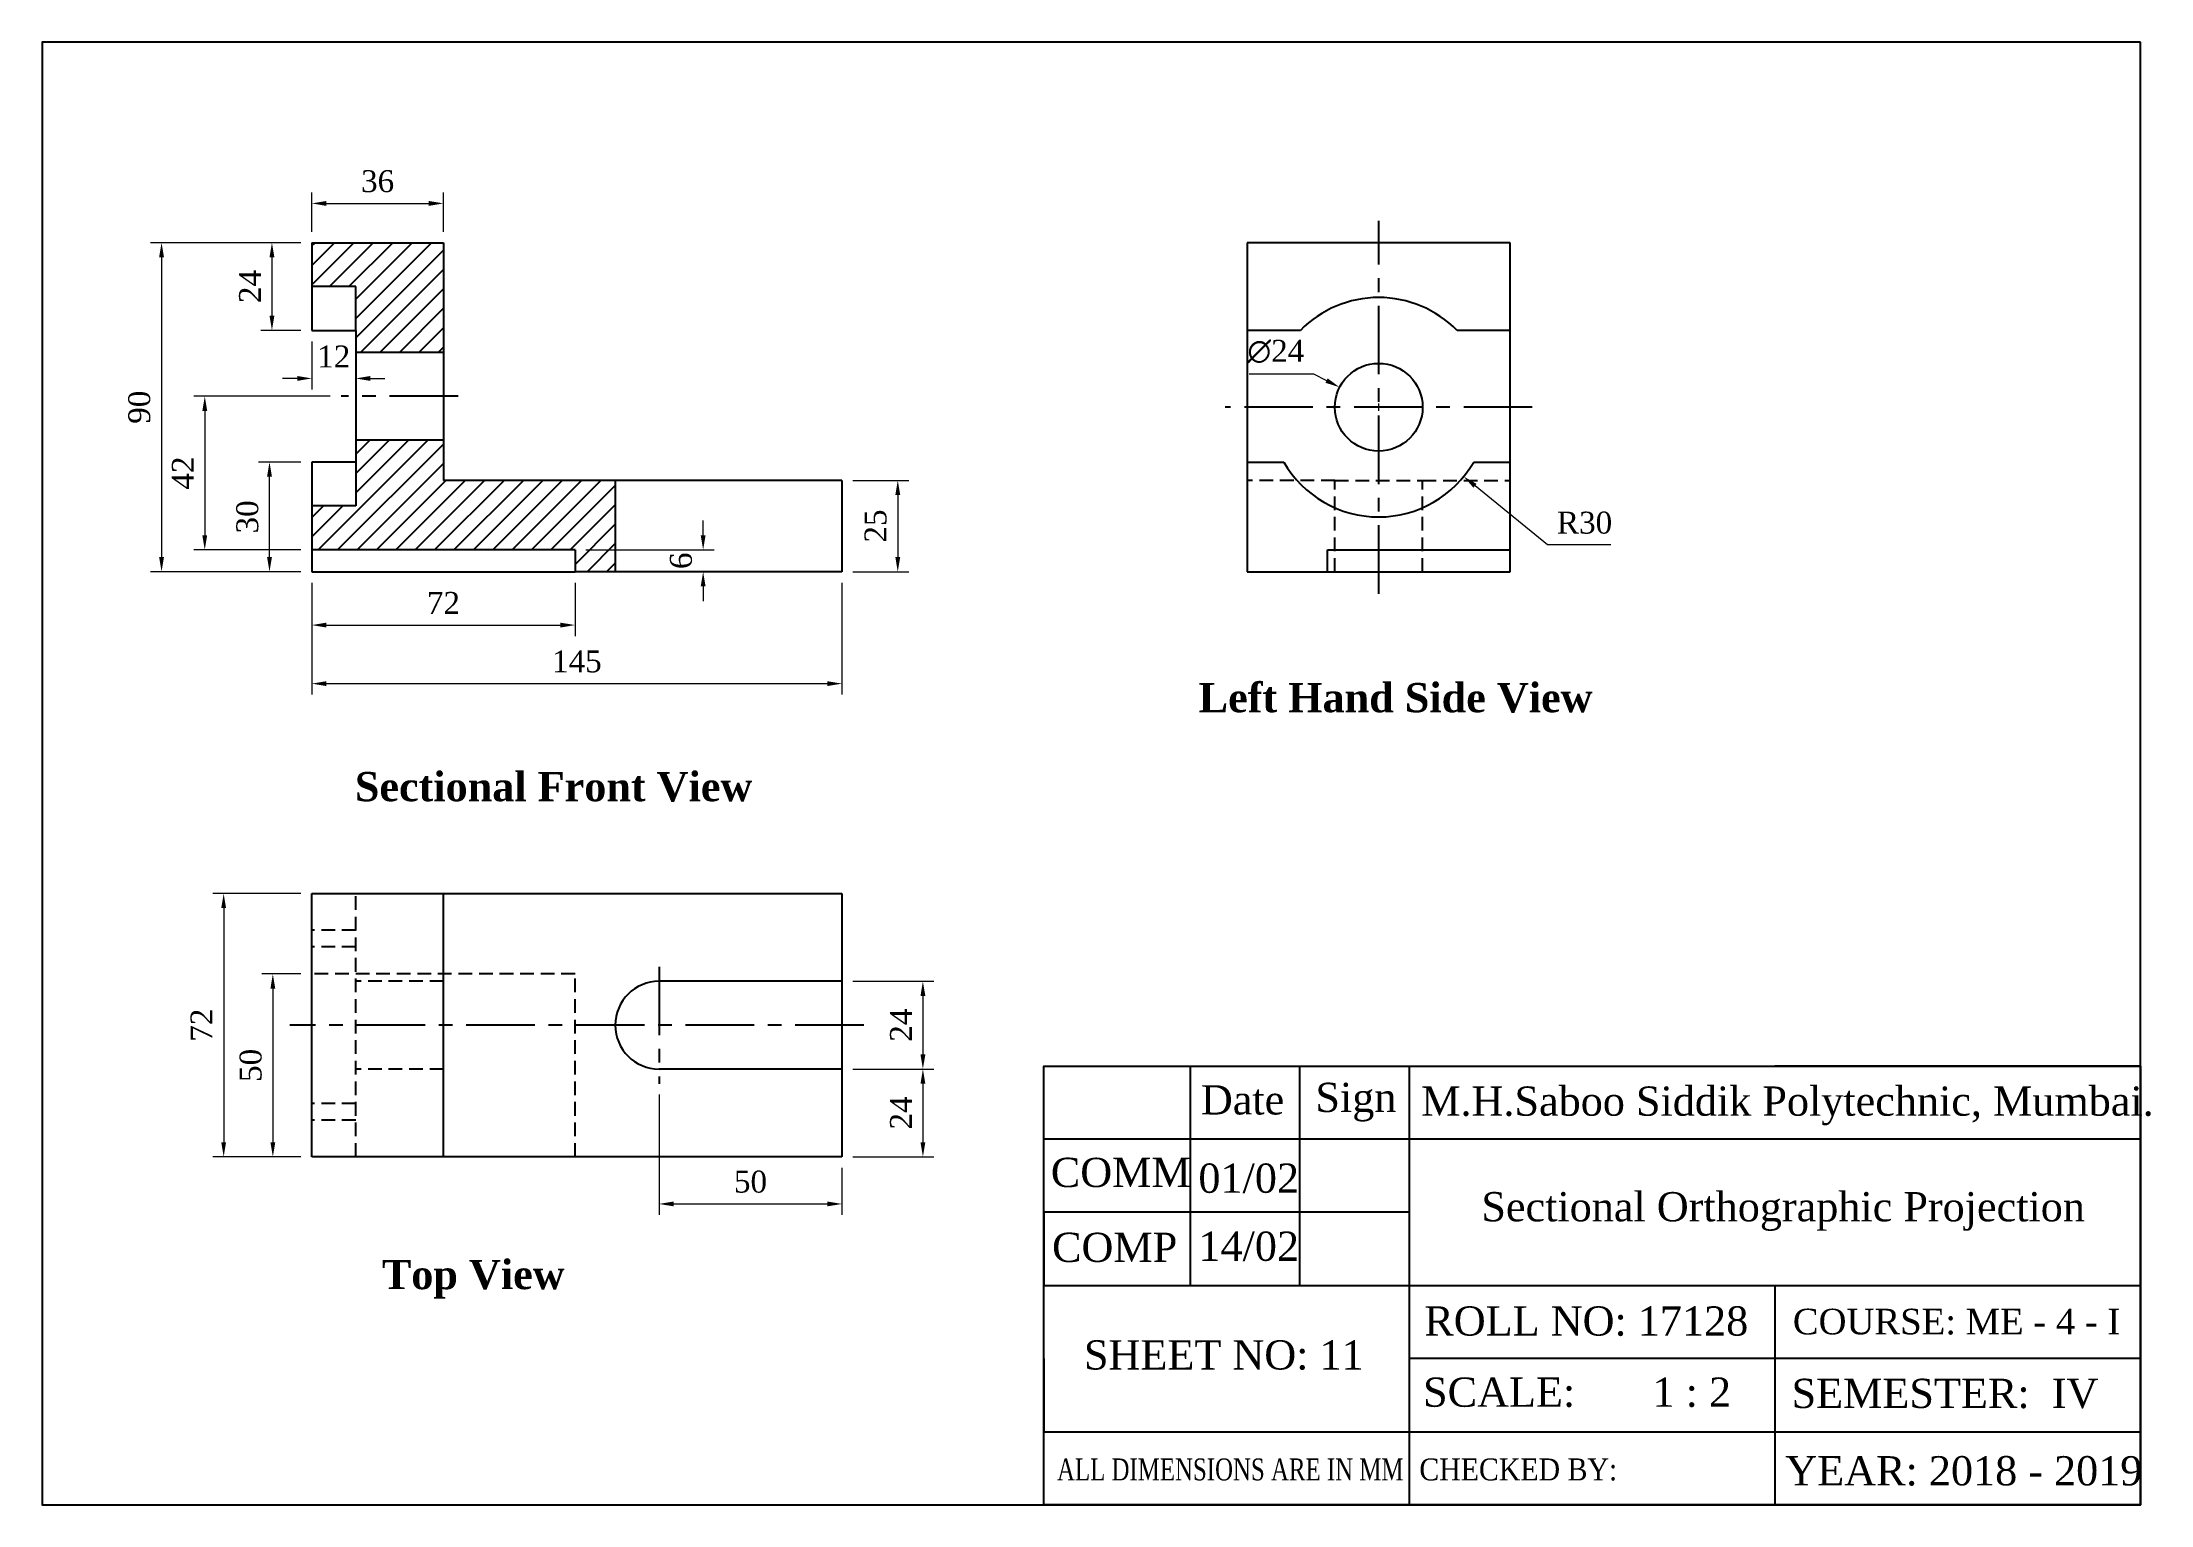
# Model space of a CAD drawing. Header units: inches. Extents: x -41 to 536, y -328 to 72.
import ezdxf

# ---------------------------------------------------------------- set-up
doc = ezdxf.new("R2010")
doc.units = ezdxf.units.IN
doc.header["$LTSCALE"] = 15
doc.header["$MEASUREMENT"] = 0
doc.linetypes.add('CENTER', pattern=[2, 1.25, -0.25, 0.25, -0.25])
doc.linetypes.add('HIDDEN', pattern=[0.375, 0.25, -0.125])
doc.styles.add('01', font='times.ttf', dxfattribs={"height": 6})
doc.styles.add('02', font='timesbd.ttf', dxfattribs={"height": 8})
doc.styles.add('Saad Sheet', font='times.ttf')
doc.dimstyles.get("Standard").update_dxf_attribs({"dimtxt": 6, "dimasz": 4, "dimexe": 3, "dimexo": 3, "dimgap": 3, "dimtad": 1, "dimtoh": 1, "dimdec": 0, "dimzin": 0, "dimdsep": 46, "dimtxsty": '01', "dimcen": 1, "dimadec": 0, "dimazin": 0, "dimtfac": 1, "dimtdec": 0, "dimtofl": 0, "dimtmove": 0, "dimatfit": 3, "dimfxl": 1, "dimtolj": 1, "dimtzin": 0, "dimlwd": 15, "dimlwe": 20, "dimarcsym": 0})

# ---------------------------------------------------------------- blocks, each defined once
blk = doc.blocks.new('*D5')
at = {"color": 0, "lineweight": 20, "transparency": 16777216}
for p, q in [((32.5, -75.5), (32.5, -106.09)), ((177.5, -75.5), (177.5, -106.09))]:
    blk.add_line(p, q, dxfattribs=at)
at = {"color": 0, "lineweight": 15, "transparency": 16777216}
blk.add_line((36.5, -103.09), (173.5, -103.09), dxfattribs=at)
at = {"color": 0, "transparency": 16777216}
for points in [[(36.5, -102.43), (36.5, -103.76), (32.5, -103.09)], [(173.5, -102.43), (173.5, -103.76), (177.5, -103.09)]]:
    blk.add_solid(points, dxfattribs=at)
at = {"layer": 'Defpoints', "color": 0, "transparency": 16777216}
for p in [(32.5, -72.5), (177.5, -72.5), (177.5, -103.09)]:
    blk.add_point(p, dxfattribs=at)
at = {"color": 0, "transparency": 16777216, "insert": (105, -97.04), "char_height": 6, "attachment_point": 5, "style": '01'}
blk.add_mtext('\\A1;145', dxfattribs=at)
blk = doc.blocks.new('*D6')
at = {"color": 0, "lineweight": 20, "transparency": 16777216}
for p, q in [((32.5, -75.5), (32.5, -90.08)), ((104.5, -75.5), (104.5, -90.08))]:
    blk.add_line(p, q, dxfattribs=at)
at = {"color": 0, "lineweight": 15, "transparency": 16777216}
blk.add_line((36.5, -87.08), (100.5, -87.08), dxfattribs=at)
at = {"color": 0, "transparency": 16777216}
for points in [[(36.5, -86.42), (36.5, -87.75), (32.5, -87.08)], [(100.5, -86.42), (100.5, -87.75), (104.5, -87.08)]]:
    blk.add_solid(points, dxfattribs=at)
at = {"layer": 'Defpoints', "color": 0, "transparency": 16777216}
for p in [(32.5, -72.5), (104.5, -72.5), (104.5, -87.08)]:
    blk.add_point(p, dxfattribs=at)
at = {"color": 0, "transparency": 16777216, "insert": (68.5, -81.02), "char_height": 6, "attachment_point": 5, "style": '01'}
blk.add_mtext('\\A1;72', dxfattribs=at)
blk = doc.blocks.new('*D7')
at = {"color": 0, "lineweight": 20, "transparency": 16777216}
for p, q in [((32.5, 20.5), (32.5, 31.23)), ((68.5, 20.5), (68.5, 31.23))]:
    blk.add_line(p, q, dxfattribs=at)
at = {"color": 0, "lineweight": 15, "transparency": 16777216}
blk.add_line((36.5, 28.23), (64.5, 28.23), dxfattribs=at)
at = {"color": 0, "transparency": 16777216}
for points in [[(36.5, 28.9), (36.5, 27.56), (32.5, 28.23)], [(64.5, 28.9), (64.5, 27.56), (68.5, 28.23)]]:
    blk.add_solid(points, dxfattribs=at)
at = {"layer": 'Defpoints', "color": 0, "transparency": 16777216}
for p in [(68.5, 28.23), (32.5, 17.5), (68.5, 17.5)]:
    blk.add_point(p, dxfattribs=at)
at = {"color": 0, "transparency": 16777216, "insert": (50.5, 34.28), "char_height": 6, "attachment_point": 5, "style": '01'}
blk.add_mtext('\\A1;36', dxfattribs=at)
blk = doc.blocks.new('*D8')
at = {"color": 0, "lineweight": 20, "transparency": 16777216}
for p, q in [((29.5, 17.5), (18.59, 17.5)), ((29.5, -6.5), (18.59, -6.5))]:
    blk.add_line(p, q, dxfattribs=at)
at = {"color": 0, "lineweight": 15, "transparency": 16777216}
blk.add_line((21.59, 13.5), (21.59, -2.5), dxfattribs=at)
at = {"color": 0, "transparency": 16777216}
for points in [[(20.93, 13.5), (22.26, 13.5), (21.59, 17.5)], [(20.93, -2.5), (22.26, -2.5), (21.59, -6.5)]]:
    blk.add_solid(points, dxfattribs=at)
at = {"layer": 'Defpoints', "color": 0, "transparency": 16777216}
for p in [(32.5, 17.5), (21.59, -6.5), (32.5, -6.5)]:
    blk.add_point(p, dxfattribs=at)
at = {"color": 0, "transparency": 16777216, "insert": (15.59, 5.5), "char_height": 6, "attachment_point": 5, "rotation": 90, "style": '01'}
blk.add_mtext('\\A1;24', dxfattribs=at)
blk = doc.blocks.new('*D9')
at = {"color": 0, "lineweight": 20, "transparency": 16777216}
for p, q in [((29.5, -42.5), (17.93, -42.5)), ((29.5, -72.5), (17.93, -72.5))]:
    blk.add_line(p, q, dxfattribs=at)
at = {"color": 0, "lineweight": 15, "transparency": 16777216}
blk.add_line((20.93, -68.5), (20.93, -46.5), dxfattribs=at)
at = {"color": 0, "transparency": 16777216}
for points in [[(20.26, -46.5), (21.59, -46.5), (20.93, -42.5)], [(20.26, -68.5), (21.59, -68.5), (20.93, -72.5)]]:
    blk.add_solid(points, dxfattribs=at)
at = {"layer": 'Defpoints', "color": 0, "transparency": 16777216}
for p in [(20.93, -42.5), (32.5, -42.5), (32.5, -72.5)]:
    blk.add_point(p, dxfattribs=at)
at = {"color": 0, "transparency": 16777216, "insert": (14.88, -57.5), "char_height": 6, "attachment_point": 5, "rotation": 90, "style": '01'}
blk.add_mtext('\\A1;30', dxfattribs=at)
blk = doc.blocks.new('*D10')
at = {"color": 0, "lineweight": 20, "transparency": 16777216}
for p, q in [((29.5, 17.5), (-11.6, 17.5)), ((29.5, -72.5), (-11.6, -72.5))]:
    blk.add_line(p, q, dxfattribs=at)
at = {"color": 0, "lineweight": 15, "transparency": 16777216}
blk.add_line((-8.6, 13.5), (-8.6, -68.5), dxfattribs=at)
at = {"color": 0, "transparency": 16777216}
for points in [[(-9.27, 13.5), (-7.94, 13.5), (-8.6, 17.5)], [(-9.27, -68.5), (-7.94, -68.5), (-8.6, -72.5)]]:
    blk.add_solid(points, dxfattribs=at)
at = {"layer": 'Defpoints', "color": 0, "transparency": 16777216}
for p in [(32.5, 17.5), (-8.6, -72.5), (32.5, -72.5)]:
    blk.add_point(p, dxfattribs=at)
at = {"color": 0, "transparency": 16777216, "insert": (-14.67, -27.5), "char_height": 6, "attachment_point": 5, "rotation": 90, "style": '01'}
blk.add_mtext('\\A1;90', dxfattribs=at)
blk = doc.blocks.new('*D11')
at = {"color": 0, "lineweight": 20, "transparency": 16777216}
for p, q in [((180.5, -47.5), (195.78, -47.5)), ((180.5, -72.5), (195.78, -72.5))]:
    blk.add_line(p, q, dxfattribs=at)
at = {"color": 0, "lineweight": 15, "transparency": 16777216}
blk.add_line((192.78, -51.5), (192.78, -68.5), dxfattribs=at)
at = {"color": 0, "transparency": 16777216}
for points in [[(192.12, -51.5), (193.45, -51.5), (192.78, -47.5)], [(192.12, -68.5), (193.45, -68.5), (192.78, -72.5)]]:
    blk.add_solid(points, dxfattribs=at)
at = {"layer": 'Defpoints', "color": 0, "transparency": 16777216}
for p in [(177.5, -47.5), (177.5, -72.5), (192.78, -72.5)]:
    blk.add_point(p, dxfattribs=at)
at = {"color": 0, "transparency": 16777216, "insert": (186.73, -60), "char_height": 6, "attachment_point": 5, "rotation": 90, "style": '01'}
blk.add_mtext('\\A1;25', dxfattribs=at)
blk = doc.blocks.new('*D12')
at = {"color": 0, "lineweight": 15, "transparency": 16777216}
for p, q in [((139.55, -62.5), (139.55, -58.5)), ((139.55, -76.5), (139.55, -80.5))]:
    blk.add_line(p, q, dxfattribs=at)
at = {"color": 0, "lineweight": 20, "transparency": 16777216}
for p, q in [((107.5, -66.5), (142.55, -66.5)), ((107.5, -72.5), (142.55, -72.5))]:
    blk.add_line(p, q, dxfattribs=at)
at = {"color": 0, "transparency": 16777216}
for points in [[(138.88, -62.5), (140.21, -62.5), (139.55, -66.5)], [(138.88, -76.5), (140.21, -76.5), (139.55, -72.5)]]:
    blk.add_solid(points, dxfattribs=at)
at = {"layer": 'Defpoints', "color": 0, "transparency": 16777216}
for p in [(104.5, -66.5), (104.5, -72.5), (139.55, -72.5)]:
    blk.add_point(p, dxfattribs=at)
at = {"color": 0, "transparency": 16777216, "insert": (133.5, -69.5), "char_height": 6, "attachment_point": 5, "rotation": 90, "style": '01'}
blk.add_mtext('\\A1;6', dxfattribs=at)
blk = doc.blocks.new('*D13')
at = {"color": 0, "lineweight": 20, "transparency": 16777216}
for p, q in [((32.5, -9.5), (32.5, -22.63)), ((44.5, -9.5), (44.5, -22.63))]:
    blk.add_line(p, q, dxfattribs=at)
at = {"color": 0, "lineweight": 15, "transparency": 16777216}
for p, q in [((28.5, -19.63), (24.5, -19.63)), ((48.5, -19.63), (52.5, -19.63))]:
    blk.add_line(p, q, dxfattribs=at)
at = {"color": 0, "transparency": 16777216}
for points in [[(28.5, -18.96), (28.5, -20.3), (32.5, -19.63)], [(48.5, -18.96), (48.5, -20.3), (44.5, -19.63)]]:
    blk.add_solid(points, dxfattribs=at)
at = {"layer": 'Defpoints', "color": 0, "transparency": 16777216}
for p in [(32.5, -6.5), (44.5, -6.5), (44.5, -19.63)]:
    blk.add_point(p, dxfattribs=at)
at = {"color": 0, "transparency": 16777216, "insert": (38.5, -13.63), "char_height": 6, "attachment_point": 5, "style": '01'}
blk.add_mtext('\\A1;12', dxfattribs=at)
blk = doc.blocks.new('*D14')
at = {"color": 0, "lineweight": 20, "transparency": 16777216}
for p, q in [((127.5, -215.5), (127.5, -248.39)), ((177.5, -235.5), (177.5, -248.39))]:
    blk.add_line(p, q, dxfattribs=at)
at = {"color": 0, "lineweight": 15, "transparency": 16777216}
blk.add_line((131.5, -245.39), (173.5, -245.39), dxfattribs=at)
at = {"color": 0, "transparency": 16777216}
for points in [[(131.5, -244.72), (131.5, -246.05), (127.5, -245.39)], [(173.5, -244.72), (173.5, -246.05), (177.5, -245.39)]]:
    blk.add_solid(points, dxfattribs=at)
at = {"layer": 'Defpoints', "color": 0, "transparency": 16777216}
for p in [(127.5, -212.5), (177.5, -232.5), (177.5, -245.39)]:
    blk.add_point(p, dxfattribs=at)
at = {"color": 0, "transparency": 16777216, "insert": (152.5, -239.33), "char_height": 6, "attachment_point": 5, "style": '01'}
blk.add_mtext('\\A1;50', dxfattribs=at)
blk = doc.blocks.new('*D15')
at = {"color": 0, "lineweight": 20, "transparency": 16777216}
for p, q in [((180.5, -184.5), (202.66, -184.5)), ((180.5, -208.5), (202.66, -208.5))]:
    blk.add_line(p, q, dxfattribs=at)
at = {"color": 0, "lineweight": 15, "transparency": 16777216}
blk.add_line((199.66, -188.5), (199.66, -204.5), dxfattribs=at)
at = {"color": 0, "transparency": 16777216}
for points in [[(199, -188.5), (200.33, -188.5), (199.66, -184.5)], [(199, -204.5), (200.33, -204.5), (199.66, -208.5)]]:
    blk.add_solid(points, dxfattribs=at)
at = {"layer": 'Defpoints', "color": 0, "transparency": 16777216}
for p in [(177.5, -184.5), (177.5, -208.5), (199.66, -208.5)]:
    blk.add_point(p, dxfattribs=at)
at = {"color": 0, "transparency": 16777216, "insert": (193.66, -196.5), "char_height": 6, "attachment_point": 5, "rotation": 90, "style": '01'}
blk.add_mtext('\\A1;24', dxfattribs=at)
blk = doc.blocks.new('*D16')
at = {"color": 0, "lineweight": 20, "transparency": 16777216}
for p, q in [((180.5, -208.5), (202.66, -208.5)), ((180.5, -232.5), (202.66, -232.5))]:
    blk.add_line(p, q, dxfattribs=at)
at = {"color": 0, "lineweight": 15, "transparency": 16777216}
blk.add_line((199.66, -212.5), (199.66, -228.5), dxfattribs=at)
at = {"color": 0, "transparency": 16777216}
for points in [[(199, -212.5), (200.33, -212.5), (199.66, -208.5)], [(199, -228.5), (200.33, -228.5), (199.66, -232.5)]]:
    blk.add_solid(points, dxfattribs=at)
at = {"layer": 'Defpoints', "color": 0, "transparency": 16777216}
for p in [(177.5, -208.5), (177.5, -232.5), (199.66, -232.5)]:
    blk.add_point(p, dxfattribs=at)
at = {"color": 0, "transparency": 16777216, "insert": (193.66, -220.5), "char_height": 6, "attachment_point": 5, "rotation": 90, "style": '01'}
blk.add_mtext('\\A1;24', dxfattribs=at)
blk = doc.blocks.new('*D17')
at = {"color": 0, "lineweight": 20, "transparency": 16777216}
for p, q in [((37.5, -24.5), (0.22, -24.5)), ((29.5, -66.5), (0.22, -66.5))]:
    blk.add_line(p, q, dxfattribs=at)
at = {"color": 0, "lineweight": 15, "transparency": 16777216}
blk.add_line((3.22, -28.5), (3.22, -62.5), dxfattribs=at)
at = {"color": 0, "transparency": 16777216}
for points in [[(2.55, -28.5), (3.88, -28.5), (3.22, -24.5)], [(2.55, -62.5), (3.88, -62.5), (3.22, -66.5)]]:
    blk.add_solid(points, dxfattribs=at)
at = {"layer": 'Defpoints', "color": 0, "transparency": 16777216}
for p in [(40.5, -24.5), (3.22, -66.5), (32.5, -66.5)]:
    blk.add_point(p, dxfattribs=at)
at = {"color": 0, "transparency": 16777216, "insert": (-2.78, -45.5), "char_height": 6, "attachment_point": 5, "rotation": 90, "style": '01'}
blk.add_mtext('\\A1;42', dxfattribs=at)
blk = doc.blocks.new('*D18')
at = {"color": 0, "lineweight": 20, "transparency": 16777216}
for p, q in [((29.5, -160.5), (5.39, -160.5)), ((29.5, -232.5), (5.39, -232.5))]:
    blk.add_line(p, q, dxfattribs=at)
at = {"color": 0, "lineweight": 15, "transparency": 16777216}
blk.add_line((8.39, -164.5), (8.39, -228.5), dxfattribs=at)
at = {"color": 0, "transparency": 16777216}
for points in [[(7.72, -164.5), (9.05, -164.5), (8.39, -160.5)], [(7.72, -228.5), (9.05, -228.5), (8.39, -232.5)]]:
    blk.add_solid(points, dxfattribs=at)
at = {"layer": 'Defpoints', "color": 0, "transparency": 16777216}
for p in [(32.5, -160.5), (8.39, -232.5), (32.5, -232.5)]:
    blk.add_point(p, dxfattribs=at)
at = {"color": 0, "transparency": 16777216, "insert": (2.33, -196.5), "char_height": 6, "attachment_point": 5, "rotation": 90, "style": '01'}
blk.add_mtext('\\A1;72', dxfattribs=at)
blk = doc.blocks.new('*D19')
at = {"color": 0, "lineweight": 20, "transparency": 16777216}
for p, q in [((29.5, -182.5), (18.84, -182.5)), ((29.5, -232.5), (18.84, -232.5))]:
    blk.add_line(p, q, dxfattribs=at)
at = {"color": 0, "lineweight": 15, "transparency": 16777216}
blk.add_line((21.84, -186.5), (21.84, -228.5), dxfattribs=at)
at = {"color": 0, "transparency": 16777216}
for points in [[(21.18, -186.5), (22.51, -186.5), (21.84, -182.5)], [(21.18, -228.5), (22.51, -228.5), (21.84, -232.5)]]:
    blk.add_solid(points, dxfattribs=at)
at = {"layer": 'Defpoints', "color": 0, "transparency": 16777216}
for p in [(32.5, -182.5), (21.84, -232.5), (32.5, -232.5)]:
    blk.add_point(p, dxfattribs=at)
at = {"color": 0, "transparency": 16777216, "insert": (15.79, -207.5), "char_height": 6, "attachment_point": 5, "rotation": 90, "style": '01'}
blk.add_mtext('\\A1;50', dxfattribs=at)
blk = doc.blocks.new('*D20')
at = {"color": 0, "lineweight": 20, "transparency": 16777216}
for p, q in [((323.34, -27.5), (325.34, -27.5)), ((324.34, -28.5), (324.34, -26.5))]:
    blk.add_line(p, q, dxfattribs=at)
at = {"color": 0, "lineweight": 15, "transparency": 16777216}
for p, q in [((370.51, -65.16), (350.69, -48.99)), ((387.82, -65.16), (370.51, -65.16))]:
    blk.add_line(p, q, dxfattribs=at)
at = {"color": 0, "transparency": 16777216}
blk.add_solid([(351.11, -48.47), (350.26, -49.51), (347.59, -46.46)], dxfattribs=at)
at = {"layer": 'Defpoints', "color": 0, "transparency": 16777216}
for p in [(324.34, -27.5), (347.59, -46.46)]:
    blk.add_point(p, dxfattribs=at)
at = {"color": 0, "transparency": 16777216, "insert": (380.66, -59.11), "char_height": 6, "attachment_point": 5, "style": '01'}
blk.add_mtext('\\A1;R30', dxfattribs=at)
blk = doc.blocks.new('*D21')
at = {"color": 0, "lineweight": 15, "transparency": 16777216}
for p, q in [((288.89, -18.4), (306.53, -18.4)), ((306.53, -18.4), (310.09, -20.22))]:
    blk.add_line(p, q, dxfattribs=at)
at = {"color": 0, "lineweight": 20, "transparency": 16777216}
for p, q in [((323.34, -27.5), (325.34, -27.5)), ((324.34, -28.5), (324.34, -26.5))]:
    blk.add_line(p, q, dxfattribs=at)
at = {"color": 0, "transparency": 16777216}
blk.add_solid([(310.39, -19.63), (309.79, -20.82), (313.65, -22.04)], dxfattribs=at)
at = {"layer": 'Defpoints', "color": 0, "transparency": 16777216}
for p in [(313.65, -22.04), (335.02, -32.96)]:
    blk.add_point(p, dxfattribs=at)
at = {"color": 0, "transparency": 16777216, "insert": (296.21, -12.27), "char_height": 6, "attachment_point": 5, "style": '01'}
blk.add_mtext('\\A1;∅24', dxfattribs=at)

msp = doc.modelspace()

# ---------------------------------------------------------------- hatches: boundary and pattern name
h = msp.add_hatch()
h.set_pattern_fill('ANSI31', color=256, scale=30)
h.paths.add_polyline_path([(68.5, 17.5), (32.5, 17.5), (32.5, 5.5), (44.5, 5.5), (44.5, -6.5), (44.5, -12.5), (68.5, -12.5)])
h.paths.add_polyline_path([(115.5, -47.5), (68.5, -47.5), (68.5, -36.5), (44.5, -36.5), (44.5, -47.5), (44.5, -54.5), (32.5, -54.5), (32.5, -66.5), (104.5, -66.5), (104.5, -72.5), (115.5, -72.5)])

# ---------------------------------------------------------------- linework, layer by layer
at = {"linetype": 'CENTER'}
for p, q in [((324.34, -78.5), (324.34, 23.5)), ((72.5, -24.5), (40.5, -24.5)), ((366.34, -27.5), (282.34, -27.5)), ((127.5, -180.5), (127.5, -212.5)), ((183.5, -196.5), (26.5, -196.5))]:
    msp.add_line(p, q, dxfattribs=at)
for p, q in [((32.5, 17.5), (32.5, -6.5)), ((32.5, 17.5), (68.5, 17.5)), ((68.5, 17.5), (68.5, -47.5)), ((288.34, 17.5), (288.34, -72.5)), ((360.34, 17.5), (288.34, 17.5)), ((360.34, -72.5), (360.34, 17.5)), ((44.5, 5.5), (32.5, 5.5)), ((44.5, -6.5), (44.5, 5.5)), ((32.5, -6.5), (44.5, -6.5)), ((44.5, -6.5), (44.5, -47.5)), ((302.91, -6.5), (288.34, -6.5)), ((360.34, -6.5), (345.76, -6.5)), ((68.5, -12.5), (44.5, -12.5)), ((68.5, -36.5), (44.5, -36.5)), ((44.5, -42.5), (32.5, -42.5)), ((32.5, -42.5), (32.5, -47.5)), ((288.34, -42.5), (298.36, -42.5)), ((350.32, -42.5), (360.34, -42.5)), ((32.5, -47.5), (32.5, -66.5)), ((44.5, -47.5), (44.5, -54.5)), ((177.5, -47.5), (68.5, -47.5)), ((115.5, -47.5), (115.5, -72.5)), ((177.5, -47.5), (177.5, -72.5)), ((44.5, -54.5), (32.5, -54.5)), ((104.5, -66.5), (32.5, -66.5)), ((32.5, -66.5), (32.5, -72.5)), ((104.5, -66.5), (104.5, -72.5)), ((310.34, -66.5), (360.34, -66.5)), ((310.34, -72.5), (310.34, -66.5)), ((32.5, -72.5), (104.5, -72.5)), ((177.5, -72.5), (104.5, -72.5)), ((288.34, -72.5), (360.34, -72.5)), ((32.5, -160.5), (177.5, -160.5)), ((32.5, -232.5), (32.5, -160.5)), ((68.5, -232.5), (68.5, -160.5)), ((177.5, -160.5), (177.5, -232.5)), ((177.5, -184.5), (127.5, -184.5)), ((177.5, -208.5), (127.5, -208.5)), ((532.74, -207.67), (532.74, -327.67)), ((177.5, -232.5), (32.5, -232.5))]:
    msp.add_line(p, q)
at = {"linetype": 'HIDDEN'}
for p, q in [((312.34, -47.5), (288.34, -47.5)), ((312.34, -72.5), (312.34, -47.5)), ((312.34, -47.5), (336.34, -47.5)), ((336.34, -72.5), (336.34, -47.5)), ((336.34, -47.5), (360.34, -47.5)), ((44.5, -232.5), (44.5, -160.5)), ((44.5, -170.52), (32.5, -170.52)), ((44.5, -175.08), (32.5, -175.08)), ((104.5, -182.5), (32.5, -182.5)), ((68.5, -184.5), (44.5, -184.5)), ((104.5, -232.5), (104.5, -182.5)), ((68.5, -208.5), (44.5, -208.5)), ((44.5, -217.93), (32.5, -217.93)), ((44.5, -222.48), (32.5, -222.48))]:
    msp.add_line(p, q, dxfattribs=at)
msp.add_lwpolyline([(532.74, 72.33), (-41.26, 72.33), (-41.26, -327.67), (532.74, -327.67)], close=True)
for points in [[(532.74, -247.67), (532.74, -227.67), (232.74, -227.67), (232.74, -207.67), (272.74, -207.67), (272.74, -267.67), (302.74, -267.67), (302.74, -207.67)], [(532.74, -327.67), (232.74, -327.67), (232.74, -207.67), (532.74, -207.67), (432.74, -207.67)], [(432.74, -267.67), (432.74, -327.67), (332.74, -327.67), (332.74, -207.67)], [(332.74, -247.67), (232.74, -247.67), (232.74, -267.67), (532.74, -267.67), (532.74, -287.67), (332.74, -287.67)], [(232.74, -287.67), (232.74, -307.67), (532.74, -307.67)]]:
    msp.add_lwpolyline(points)
msp.add_circle((324.34, -27.5), 12)
for centre, radius, start, end in [((324.34, -27.5), 30, 44.427, 135.573), ((324.34, -27.5), 30, 210, 330), ((127.5, -196.5), 12, 90, 270)]:
    msp.add_arc(centre, radius, start, end)

# ---------------------------------------------------------------- texts
for s, height, style, p in [('Left Hand Side View', 8, '02', (275.09, -110.92)), ('Sectional Front View', 8, '02', (44.27, -135.25)), ('Date', 8, 'Saad Sheet', (275.7, -220.92)), ('Sign', 8, 'Saad Sheet', (307.03, -220.24)), ('M.H.Saboo Siddik Polytechnic, Mumbai.', 8, 'Saad Sheet', (335.97, -221.26)), ('COMM', 8, 'Saad Sheet', (234.65, -240.76)), ('01/02', 8, '01', (275.02, -242.34)), ('Sectional Orthographic Projection', 8, 'Saad Sheet', (352.43, -250.14)), ('COMP', 8, 'Saad Sheet', (234.99, -261.25)), ('14/02', 8, '01', (275.02, -260.95)), ('Top View', 8, '02', (51.65, -268.69)), ('ROLL NO: 17128', 8, 'Saad Sheet', (336.82, -281.39)), ('COURSE: ME - 4 - I', 7, 'Saad Sheet', (437.62, -281.05)), ('   SHEET NO: 11', 8, 'Saad Sheet', (234.65, -290.67)), ('SCALE:       1 : 2', 8, 'Saad Sheet', (336.47, -300.85)), ('SEMESTER:  IV', 8, 'Saad Sheet', (437.28, -301.19)), ('YEAR: 2018 - 2019', 8, 'Saad Sheet', (435.57, -322.36))]:
    msp.add_text(s, height=height, dxfattribs=dict(style=style)).set_placement(p)
at = {"style": 'Saad Sheet'}
for s, width, p in [('ALL DIMENSIONS ARE IN MM ', 0.75, (236.35, -320.99)), ('CHECKED BY:', 0.9, (335.45, -320.99))]:
    msp.add_text(s, height=6, dxfattribs=dict(at, width=width)).set_placement(p)

# ---------------------------------------------------------------- dimensions: what is measured, and where the dimension line sits
for base, p1, p2, picture, middle in [((68.5, 28.23), (32.5, 17.5), (68.5, 17.5), '*D7', (50.5, 34.28)), ((177.5, -245.39), (127.5, -212.5), (177.5, -232.5), '*D14', (152.5, -239.33))]:
    dim = msp.add_linear_dim(base=base, p1=p1, p2=p2, dimstyle='Standard')
    dim.commit()
    dim.dimension.update_dxf_attribs({"geometry": picture, "text_midpoint": middle})
for base, p1, p2, picture, middle in [((-8.6, -72.5), (32.5, 17.5), (32.5, -72.5), '*D10', (-8.6, -27.5)), ((21.59, -6.5), (32.5, 17.5), (32.5, -6.5), '*D8', (21.59, 5.5)), ((3.22, -66.5), (40.5, -24.5), (32.5, -66.5), '*D17', (3.22, -45.5)), ((20.93, -42.5), (32.5, -72.5), (32.5, -42.5), '*D9', (20.93, -57.5)), ((139.55, -72.5), (104.5, -66.5), (104.5, -72.5), '*D12', (139.55, -69.5)), ((8.39, -232.5), (32.5, -160.5), (32.5, -232.5), '*D18', (8.39, -196.5))]:
    dim = msp.add_linear_dim(base=base, p1=p1, p2=p2, angle=90, dimstyle='Standard')
    dim.commit()
    dim.dimension.update_dxf_attribs({"geometry": picture, "text_midpoint": middle, "dimtype": 160})
for base, p1, p2, picture, middle in [((44.5, -19.63), (32.5, -6.5), (44.5, -6.5), '*D13', (38.5, -19.63)), ((177.5, -103.09), (32.5, -72.5), (177.5, -72.5), '*D5', (105, -103.09)), ((104.5, -87.08), (32.5, -72.5), (104.5, -72.5), '*D6', (68.5, -87.08))]:
    dim = msp.add_linear_dim(base=base, p1=p1, p2=p2, dimstyle='Standard')
    dim.commit()
    dim.dimension.update_dxf_attribs({"geometry": picture, "text_midpoint": middle, "dimtype": 160})
dim = msp.add_diameter_dim_2p(p1=(335.02, -32.96), p2=(313.65, -22.04), dimstyle='Standard')
dim.commit()
dim.dimension.update_dxf_attribs({"geometry": '*D21', "text_midpoint": (296.21, -12.27)})
dim = msp.add_radius_dim(center=(324.34, -27.5), mpoint=(347.59, -46.46), dimstyle='Standard')
dim.commit()
dim.dimension.update_dxf_attribs({"geometry": '*D20', "text_midpoint": (380.66, -65.16), "dimtype": 164})
for base, p1, p2, picture, middle in [((192.78, -72.5), (177.5, -47.5), (177.5, -72.5), '*D11', (186.73, -60)), ((21.84, -232.5), (32.5, -182.5), (32.5, -232.5), '*D19', (15.79, -207.5)), ((199.66, -208.5), (177.5, -184.5), (177.5, -208.5), '*D15', (193.66, -196.5)), ((199.66, -232.5), (177.5, -208.5), (177.5, -232.5), '*D16', (193.66, -220.5))]:
    dim = msp.add_linear_dim(base=base, p1=p1, p2=p2, angle=90, dimstyle='Standard')
    dim.commit()
    dim.dimension.update_dxf_attribs({"geometry": picture, "text_midpoint": middle})

doc.saveas('drawing.dxf')
